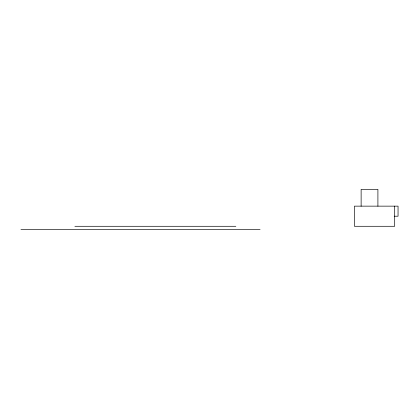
<?xml version="1.0" encoding="UTF-8"?>
<svg xmlns="http://www.w3.org/2000/svg" width="419" height="419" viewBox="0 0 419 419"><rect width="100%" height="100%" fill="white"/><g stroke="black" fill="none" stroke-linecap="round" stroke-linejoin="round"><path stroke-width="0.63" d="M394.216 216.214L398.05 216.214L398.05 206.143L354.411 206.143L354.411 226.286L394.693 226.286L394.693 206.143M74.881 226.286L235.845 226.286M20.95 229.643L260.073 229.643M377.907 206.2L377.907 189.357L361.126 189.357L361.126 206.2"/></g></svg>
